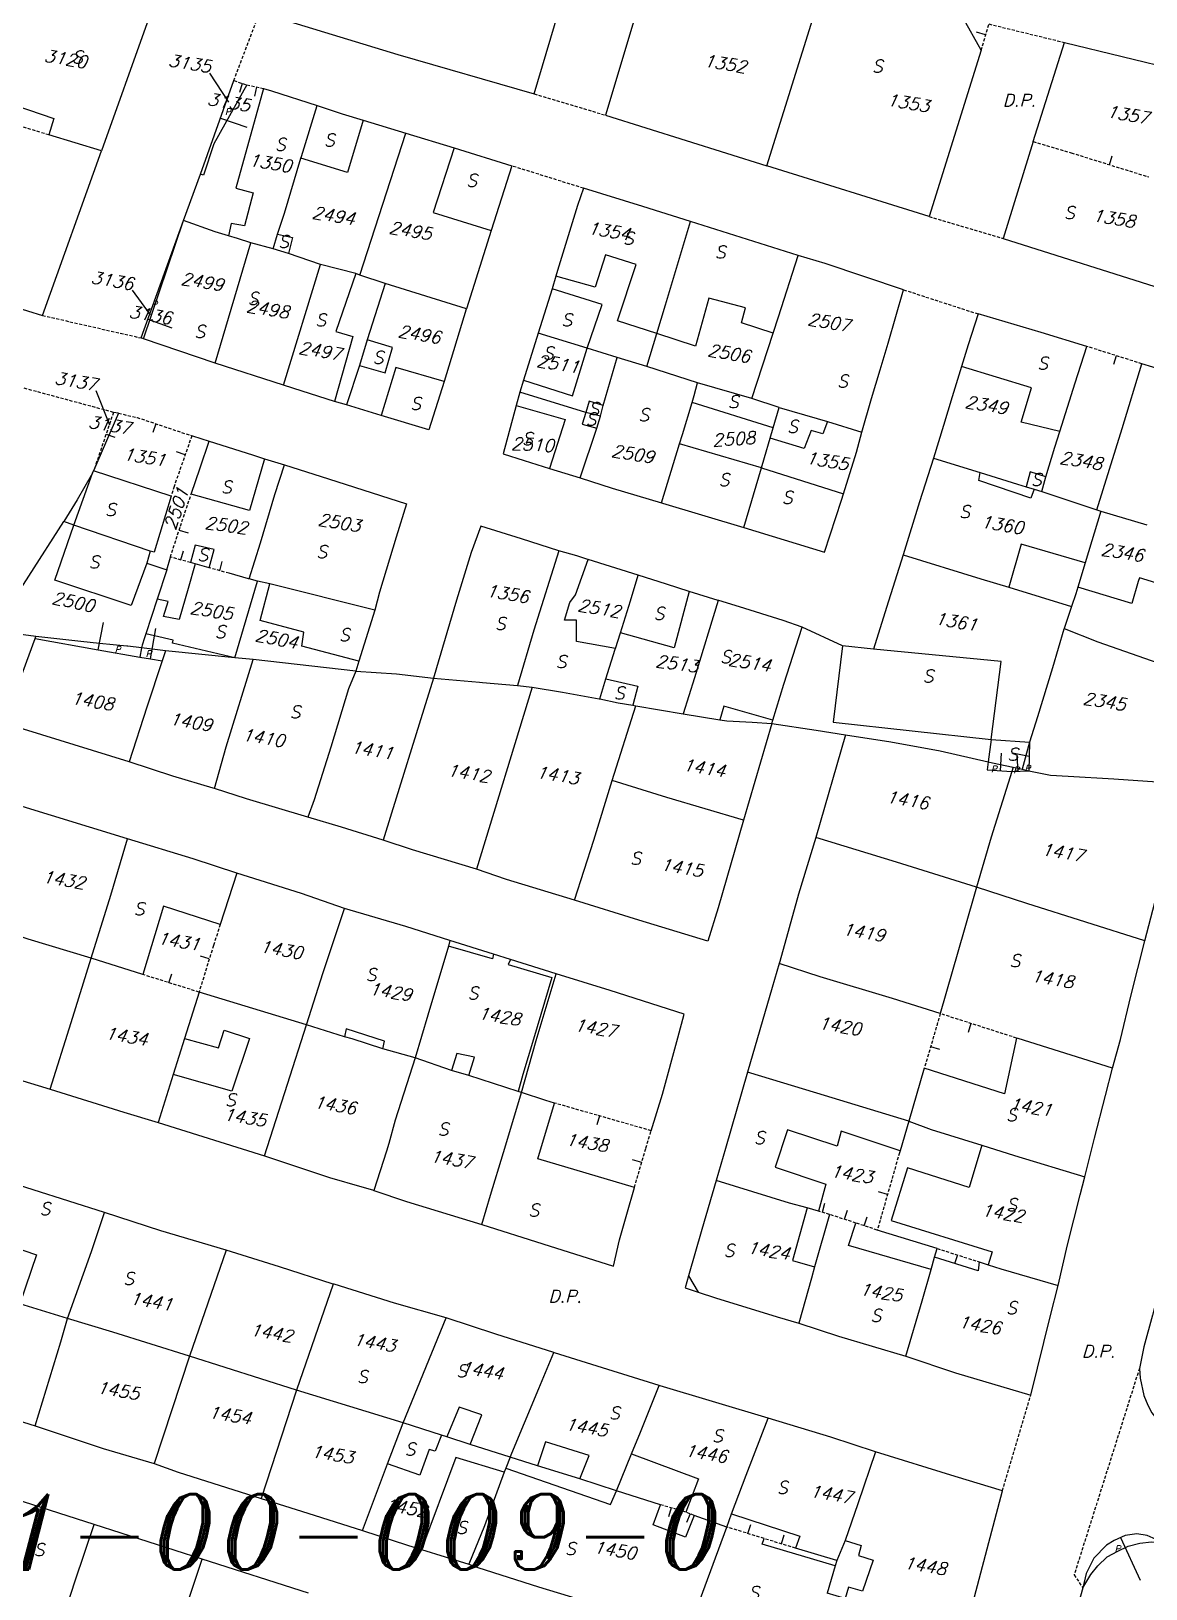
# Model space of a CAD drawing. Extents: x -334462 to -332769, y -29481 to -26664.
# Drawn here: x -333499.9 to -333410.9, y -28392.5 to -28268.2 of the extents above; entities that cross this region are included whole.
import ezdxf
from ezdxf.enums import TextEntityAlignment as Align

# ---------------------------------------------------------------- set-up
doc = ezdxf.new("R2010")
doc.units = 0
doc.header["$MEASUREMENT"] = 0
doc.linetypes.add('HIDDEN', pattern=[0.375, 0.25, -0.125])
for name, color, linetype in [('17', 7, 'CONTINUOUS'), ('18', 7, 'CONTINUOUS'), ('20', 7, 'CONTINUOUS'), ('DP$DIVIDING$LINE', 7, 'CONTINUOUS'), ('ENC$$ST$$A$$TEXT', 7, 'CONTINUOUS'), ('ENCRO$$AREA$TEXT', 7, 'CONTINUOUS'), ('ENCROACHED$WALL', 7, 'CONTINUOUS'), ('MAP$SHEET$BOUND$', 7, 'CONTINUOUS'), ('OUTER$FRAME', 7, 'CONTINUOUS'), ('PARCEL$BOUNDARY', 7, 'CONTINUOUS'), ('PARCEL$NUMBER', 7, 'CONTINUOUS'), ('STRUC$$FOOTPRINT', 7, 'CONTINUOUS')]:
    doc.layers.add(name, color=color, linetype=linetype)
doc.styles.add('ITALICT', font='ITALICT', dxfattribs={"height": 0.2})

msp = doc.modelspace()

# ---------------------------------------------------------------- linework, layer by layer
at = {"layer": '17', "color": 1, "linetype": 'Continuous'}
for p, q in [((-333413.3, -28294.09), (-333413.53, -28294.8)), ((-333485.71, -28342.24), (-333486.42, -28342.02)), ((-333488.93, -28344.15), (-333488.7, -28343.44)), ((-333424.9, -28347.41), (-333425.13, -28348.12)), ((-333428.12, -28349.24), (-333427.4, -28349.45)), ((-333448.83, -28386.08), (-333449.04, -28386.8))]:
    msp.add_line(p, q, dxfattribs=at)
at = {"layer": '18', "color": 1, "linetype": 'Continuous'}
for p, q in [((-333423.73, -28268.46), (-333424.45, -28268.24)), ((-333483.08, -28272.34), (-333483.3, -28273.06)), ((-333481.93, -28272.62), (-333482.09, -28273.36)), ((-333413.85, -28278.84), (-333413.63, -28278.12)), ((-333489.99, -28299.52), (-333490.22, -28300.23)), ((-333493.95, -28300.35), (-333493.24, -28300.59)), ((-333487.64, -28302.01), (-333488.34, -28301.76)), ((-333488.11, -28308.01), (-333487.4, -28308.24)), ((-333487.98, -28310.39), (-333487.78, -28309.67)), ((-333484.88, -28311.25), (-333484.68, -28310.53)), ((-333454.57, -28354.79), (-333454.77, -28355.51)), ((-333451.19, -28358.5), (-333451.91, -28358.29)), ((-333425.98, -28365.89), (-333426.21, -28366.6)), ((-333447.33, -28386.56), (-333447.61, -28387.25)), ((-333442.71, -28388.13), (-333442.48, -28387.42)), ((-333440.03, -28388.95), (-333439.81, -28388.23))]:
    msp.add_line(p, q, dxfattribs=at)
at = {"layer": '18', "color": 2, "linetype": 'Continuous'}
for p, q in [((-333431.57, -28361.07), (-333432.29, -28360.86)), ((-333436.76, -28362.48), (-333436.56, -28361.76)), ((-333435, -28363.04), (-333434.77, -28362.32)), ((-333433.43, -28363.55), (-333433.19, -28362.84))]:
    msp.add_line(p, q, dxfattribs=at)
at = {"layer": 'DP$DIVIDING$LINE', "color": 30, "linetype": 'HIDDEN'}
for p, q in [((-333483.76, -28272.12), (-333481.7, -28266.71)), ((-333423.47, -28267.6), (-333417.44, -28269.07)), ((-333459.78, -28273.18), (-333454.08, -28274.88)), ((-333455.83, -28280.72), (-333461.56, -28278.93)), ((-333428.24, -28282.97), (-333422.33, -28284.72)), ((-333430.28, -28288.82), (-333424.33, -28290.75)), ((-333499.03, -28290.87), (-333491.14, -28292.67)), ((-333493.36, -28298.61), (-333501.04, -28296.54)), ((-333422.39, -28384.73), (-333420.13, -28377.08))]:
    msp.add_line(p, q, dxfattribs=at)
msp.add_lwpolyline([(-333411.45, -28374.94), (-333416.66, -28391.42), (-333415.98, -28392.47)], dxfattribs=at)
at = {"layer": 'ENC$$ST$$A$$TEXT', "color": 1, "linetype": 'Continuous'}
for p, q in [((-333422.54, -28327.23), (-333422.45, -28325.83)), ((-333420.25, -28326.08), (-333421.59, -28325.82)), ((-333421.14, -28327.26), (-333421.2, -28326.06)), ((-333412.96, -28388.46), (-333411.4, -28391.85))]:
    msp.add_line(p, q, dxfattribs=at)
at = {"layer": 'ENCRO$$AREA$TEXT', "color": 5, "linetype": 'Continuous'}
for p, q in [((-333484.82, -28275.11), (-333482.72, -28275.85)), ((-333490.61, -28291.18), (-333488.71, -28291.86)), ((-333494.59, -28317.56), (-333494.15, -28315.4)), ((-333490.4, -28318.29), (-333489.98, -28315.88))]:
    msp.add_line(p, q, dxfattribs=at)
at = {"layer": 'ENCROACHED$WALL', "color": 5, "linetype": 'Continuous'}
msp.add_line((-333491.13, -28317.41), (-333491.25, -28318.15), dxfattribs=at)
for points in [[(-333499.61, -28316.67), (-333494.59, -28317.56), (-333491.25, -28318.15)], [(-333491.25, -28318.15), (-333490.4, -28318.29), (-333489.47, -28318.46)]]:
    msp.add_lwpolyline(points, dxfattribs=at)
at = {"layer": 'OUTER$FRAME', "color": 2, "linetype": 'Continuous'}
for p, q in [((-333484.15, -28273.85), (-333485.66, -28271.52)), ((-333490.41, -28290.83), (-333491.84, -28288.86)), ((-333493.66, -28299.62), (-333494.74, -28296.9))]:
    msp.add_line(p, q, dxfattribs=at)
at = {"layer": 'PARCEL$BOUNDARY', "color": 7, "linetype": 'Continuous'}
for p, q in [((-333459.78, -28273.18), (-333455.8, -28259.83)), ((-333449.97, -28261.22), (-333454.08, -28274.88)), ((-333441.2, -28278.92), (-333436.63, -28264.33)), ((-333490.68, -28267.52), (-333494.32, -28277.73)), ((-333419.94, -28276.98), (-333417.44, -28269.07)), ((-333417.44, -28269.07), (-333404.05, -28272.33)), ((-333424.09, -28269.69), (-333428.24, -28282.97)), ((-333486.4, -28279.59), (-333483.76, -28272.12)), ((-333473.43, -28275.29), (-333470.03, -28276.33)), ((-333454.08, -28274.88), (-333441.2, -28278.92)), ((-333494.32, -28277.73), (-333498.51, -28276.46)), ((-333473.69, -28287.65), (-333470.03, -28276.33)), ((-333470.03, -28276.33), (-333466.16, -28277.48)), ((-333499.03, -28290.87), (-333494.32, -28277.73)), ((-333466.16, -28277.48), (-333461.56, -28278.93)), ((-333419.94, -28276.98), (-333422.33, -28284.72)), ((-333461.56, -28278.93), (-333463.21, -28284.09)), ((-333428.24, -28282.97), (-333441.2, -28278.92)), ((-333487.77, -28283.3), (-333486.4, -28279.59)), ((-333491.14, -28292.67), (-333487.77, -28283.3)), ((-333490.96, -28292.74), (-333487.77, -28283.3)), ((-333463.21, -28284.09), (-333465.18, -28290.34)), ((-333438.7, -28286.09), (-333447.3, -28283.37)), ((-333485.24, -28294.68), (-333482.4, -28285.07)), ((-333480.62, -28285.54), (-333482.4, -28285.07)), ((-333480.62, -28285.54), (-333480.26, -28284.38)), ((-333422.33, -28284.72), (-333409.22, -28288.88)), ((-333479.39, -28285.93), (-333480.62, -28285.54)), ((-333476.82, -28286.79), (-333479.39, -28285.93)), ((-333509.36, -28287.69), (-333499.03, -28290.87)), ((-333479.78, -28296.43), (-333476.82, -28286.79)), ((-333474.02, -28287.53), (-333476.82, -28286.79)), ((-333473.69, -28287.65), (-333474.02, -28287.53)), ((-333471.67, -28288.31), (-333473.69, -28287.65)), ((-333458.04, -28287.73), (-333458.34, -28288.74)), ((-333471.67, -28288.31), (-333473.1, -28292.82)), ((-333465.18, -28290.34), (-333471.67, -28288.31)), ((-333458.34, -28288.74), (-333459.45, -28292.28)), ((-333490.96, -28292.74), (-333491.14, -28292.67)), ((-333485.24, -28294.68), (-333490.96, -28292.74)), ((-333473.1, -28292.82), (-333473.73, -28294.88)), ((-333459.45, -28292.28), (-333460.62, -28296.04)), ((-333455.53, -28293.48), (-333459.45, -28292.28)), ((-333450.79, -28294.95), (-333449.97, -28292.32)), ((-333442.39, -28297.49), (-333440.69, -28292.28)), ((-333453.14, -28294.22), (-333455.53, -28293.48)), ((-333479.78, -28296.43), (-333485.24, -28294.68)), ((-333473.73, -28294.88), (-333474.75, -28298)), ((-333454.26, -28298.07), (-333453.14, -28294.22)), ((-333450.79, -28294.95), (-333453.14, -28294.22)), ((-333446.74, -28296.25), (-333450.79, -28294.95)), ((-333460.62, -28296.04), (-333460.93, -28297.01)), ((-333442.39, -28297.49), (-333446.74, -28296.25)), ((-333474.75, -28298), (-333475.71, -28297.74)), ((-333460.93, -28297.01), (-333461.21, -28298.05)), ((-333455.66, -28298.61), (-333460.93, -28297.01)), ((-333440.21, -28298.21), (-333442.39, -28297.49)), ((-333492.95, -28298.68), (-333494.95, -28303.29)), ((-333492.95, -28298.68), (-333493.36, -28298.61)), ((-333471.99, -28298.85), (-333474.75, -28298)), ((-333454.49, -28298.9), (-333455.66, -28298.61)), ((-333454.78, -28299.87), (-333454.49, -28298.9)), ((-333454.49, -28298.9), (-333454.26, -28298.07)), ((-333440.69, -28299.84), (-333440.21, -28298.21)), ((-333456.1, -28303.85), (-333454.78, -28299.87)), ((-333440.93, -28300.66), (-333440.69, -28299.84)), ((-333436.36, -28299.35), (-333433.62, -28300.19)), ((-333449.6, -28305.83), (-333448.16, -28301.12)), ((-333481.29, -28302.31), (-333479.71, -28302.81)), ((-333427.88, -28302.26), (-333424.16, -28303.41)), ((-333495.03, -28303.47), (-333494.95, -28303.29)), ((-333458.55, -28303.09), (-333456.1, -28303.85)), ((-333443.03, -28307.79), (-333441.63, -28303.03)), ((-333419.25, -28304.93), (-333418.91, -28303.76)), ((-333420.49, -28304.56), (-333419.86, -28304.75)), ((-333419.86, -28304.75), (-333419.25, -28304.93)), ((-333419.25, -28304.93), (-333414.84, -28306.39)), ((-333414.52, -28306.5), (-333415.77, -28310.63)), ((-333414.84, -28306.39), (-333414.52, -28306.5)), ((-333414.52, -28306.5), (-333410.85, -28307.6)), ((-333496.53, -28307.62), (-333497.32, -28307.33)), ((-333490.44, -28309.68), (-333496.53, -28307.62)), ((-333490.44, -28309.68), (-333490.69, -28310.65)), ((-333489.11, -28311.18), (-333488.82, -28310.16)), ((-333490.69, -28310.65), (-333489.11, -28311.18)), ((-333489.11, -28311.18), (-333489.87, -28313.52)), ((-333486.85, -28310.71), (-333487.22, -28310.6)), ((-333485.72, -28311.02), (-333486.85, -28310.71)), ((-333451.46, -28311.62), (-333455.47, -28310.36)), ((-333415.77, -28310.63), (-333416.36, -28312.58)), ((-333483.66, -28318.22), (-333481.86, -28312.08)), ((-333481.86, -28312.08), (-333482.53, -28311.91)), ((-333480.87, -28312.31), (-333481.86, -28312.08)), ((-333472.5, -28314.39), (-333480.87, -28312.31)), ((-333421.88, -28312.57), (-333416.88, -28314.1)), ((-333489.87, -28313.52), (-333490.77, -28316.29)), ((-333445.09, -28313.62), (-333447.4, -28312.91)), ((-333472.5, -28314.39), (-333473.78, -28318.48)), ((-333416.88, -28314.1), (-333417.46, -28315.87)), ((-333499.61, -28316.67), (-333499.56, -28316.51)), ((-333453.29, -28317.46), (-333452.89, -28316.2)), ((-333435.15, -28317.26), (-333438.38, -28315.75)), ((-333489.21, -28317.66), (-333489.47, -28318.46)), ((-333483.66, -28318.22), (-333489.21, -28317.66)), ((-333432.68, -28317.51), (-333435.15, -28317.26)), ((-333482.22, -28318.35), (-333483.66, -28318.22)), ((-333474.01, -28319.28), (-333482.22, -28318.35)), ((-333473.78, -28318.48), (-333474.01, -28319.28)), ((-333454.54, -28321.48), (-333454.04, -28319.88)), ((-333459.92, -28320.55), (-333464.38, -28335.09)), ((-333461.1, -28320.42), (-333459.92, -28320.55)), ((-333453.54, -28328.01), (-333451.65, -28322.03)), ((-333451.89, -28321.99), (-333451.65, -28322.03)), ((-333451.65, -28322.03), (-333447.89, -28322.67)), ((-333447.89, -28322.67), (-333444.94, -28323.15)), ((-333492.1, -28326.52), (-333502.02, -28323.44)), ((-333440.81, -28323.44), (-333443.06, -28331.17)), ((-333440.81, -28323.44), (-333440.73, -28323.18)), ((-333434.91, -28324.36), (-333437.29, -28332.56)), ((-333420.22, -28324.93), (-333420.8, -28327.11)), ((-333421.54, -28326.95), (-333421.65, -28327.29)), ((-333421.54, -28326.95), (-333420.8, -28327.11)), ((-333420.8, -28327.11), (-333420.28, -28327.22)), ((-333483.52, -28335.41), (-333484.84, -28339.5)), ((-333466.5, -28340.79), (-333466.62, -28341.23)), ((-333463.01, -28341.88), (-333466.5, -28340.79)), ((-333491.01, -28343.5), (-333495.14, -28342.2)), ((-333461.67, -28342.3), (-333463.01, -28341.88)), ((-333458.03, -28343.43), (-333461.67, -28342.3)), ((-333486.53, -28344.9), (-333487.7, -28348.61)), ((-333477.95, -28347.51), (-333486.53, -28344.9)), ((-333474.91, -28348.46), (-333477.95, -28347.51)), ((-333487.7, -28348.61), (-333488.6, -28351.47)), ((-333469.27, -28350.16), (-333471.85, -28349.44)), ((-333466.36, -28351.17), (-333469.27, -28350.16)), ((-333464.99, -28351.56), (-333466.36, -28351.17)), ((-333428.63, -28350.98), (-333429.86, -28355.21)), ((-333488.6, -28351.47), (-333489.8, -28355.32)), ((-333461.06, -28352.84), (-333464.99, -28351.56)), ((-333460.79, -28352.92), (-333461.06, -28352.84)), ((-333489.8, -28355.32), (-333481.31, -28357.97)), ((-333429.86, -28355.21), (-333430.56, -28357.56)), ((-333494.07, -28362.49), (-333503.62, -28359.47)), ((-333437.07, -28362.4), (-333437.98, -28362.13)), ((-333436.19, -28362.65), (-333437.38, -28366.83)), ((-333427.61, -28365.37), (-333432.38, -28363.9)), ((-333484.37, -28365.51), (-333487.28, -28373.98)), ((-333428.09, -28367.04), (-333427.81, -28366.06)), ((-333427.81, -28366.06), (-333427.61, -28365.37)), ((-333424.24, -28366.44), (-333423.52, -28366.67)), ((-333475.83, -28368.21), (-333478.76, -28376.67)), ((-333497.02, -28370.96), (-333500.83, -28369.78)), ((-333470.24, -28379.3), (-333466.81, -28370.92)), ((-333487.28, -28373.98), (-333490.12, -28382.54)), ((-333478.76, -28376.67), (-333487.28, -28373.98)), ((-333478.76, -28376.67), (-333481.57, -28385.33)), ((-333470.24, -28379.3), (-333478.76, -28376.67)), ((-333471.47, -28382.56), (-333470.24, -28379.3)), ((-333467.18, -28380.28), (-333470.24, -28379.3)), ((-333466.75, -28380.42), (-333467.18, -28380.28)), ((-333464.89, -28381.02), (-333466.75, -28380.42)), ((-333461.7, -28382.04), (-333464.89, -28381.02)), ((-333461.7, -28382.04), (-333462.04, -28382.92)), ((-333459.51, -28382.72), (-333461.7, -28382.04)), ((-333453.2, -28384.73), (-333451.99, -28381.76)), ((-333473.48, -28387.88), (-333471.47, -28382.56)), ((-333462.04, -28382.92), (-333462.16, -28383.23)), ((-333456.14, -28383.76), (-333459.51, -28382.72)), ((-333494.89, -28387.41), (-333503.45, -28384.67)), ((-333453.2, -28384.73), (-333456.14, -28383.76)), ((-333449.68, -28385.83), (-333453.2, -28384.73)), ((-333444.39, -28387.61), (-333447, -28386.69)), ((-333444.39, -28387.61), (-333444.02, -28386.55)), ((-333486.27, -28390.17), (-333494.89, -28387.41)), ((-333447.5, -28396.04), (-333444.39, -28387.61)), ((-333468.77, -28389.41), (-333464.99, -28390.58)), ((-333435.6, -28390.29), (-333438.9, -28389.3)), ((-333434.95, -28388.68), (-333435.6, -28390.29)), ((-333477.78, -28392.89), (-333486.27, -28390.17)), ((-333435.75, -28390.72), (-333436.38, -28392.9)), ((-333435.6, -28390.29), (-333435.75, -28390.72))]:
    msp.add_line(p, q, dxfattribs=at)
at = {"layer": 'PARCEL$BOUNDARY', "color": 2, "linetype": 'HIDDEN'}
for p, q in [((-333424.09, -28269.69), (-333423.47, -28267.6)), ((-333483.76, -28272.12), (-333482.71, -28272.46)), ((-333482.71, -28272.46), (-333481.38, -28272.74)), ((-333498.51, -28276.46), (-333502.6, -28275.22)), ((-333411.26, -28294.73), (-333415.66, -28293.34)), ((-333493.36, -28298.61), (-333494.95, -28303.29)), ((-333487.22, -28310.6), (-333488.82, -28310.16)), ((-333484.13, -28311.46), (-333485.72, -28311.02)), ((-333486.53, -28344.9), (-333491.01, -28343.5)), ((-333427.35, -28346.62), (-333428.63, -28350.98)), ((-333421.26, -28348.57), (-333427.35, -28346.62)), ((-333450.43, -28355.97), (-333458.14, -28353.76)), ((-333436.19, -28362.65), (-333437.07, -28362.4)), ((-333434.08, -28363.34), (-333436.19, -28362.65)), ((-333432.38, -28363.9), (-333434.08, -28363.34)), ((-333427.61, -28365.37), (-333424.24, -28366.44)), ((-333447, -28386.69), (-333447.66, -28386.42)), ((-333441.42, -28388.53), (-333444.39, -28387.61)), ((-333438.9, -28389.3), (-333441.42, -28388.53))]:
    msp.add_line(p, q, dxfattribs=at)
at = {"layer": 'PARCEL$BOUNDARY', "color": 7, "linetype": 'Continuous'}
for points in [[(-333479.32, -28267.41), (-333470.65, -28270.04), (-333459.78, -28273.18)], [(-333482.71, -28272.46), (-333485.34, -28277.17), (-333486.18, -28279.66), (-333486.4, -28279.59)], [(-333481.38, -28272.74), (-333480.75, -28272.94), (-333477.09, -28274.12)], [(-333478.4, -28278.31), (-333478.36, -28278.18), (-333477.09, -28274.12)], [(-333477.09, -28274.12), (-333475.11, -28274.76), (-333473.43, -28275.29)], [(-333480.26, -28284.38), (-333479.71, -28282.71), (-333478.4, -28278.31)], [(-333455.83, -28280.72), (-333456.31, -28282.08), (-333457.91, -28287.28), (-333458.04, -28287.73)], [(-333447.3, -28283.37), (-333451.1, -28282.16), (-333455.83, -28280.72)], [(-333484.19, -28284.51), (-333485.25, -28284.2), (-333487.77, -28283.3)], [(-333449.97, -28292.32), (-333449.3, -28290.03), (-333447.3, -28283.37)], [(-333482.4, -28285.07), (-333483.45, -28284.73), (-333484.19, -28284.51)], [(-333440.69, -28292.28), (-333440.26, -28290.97), (-333438.7, -28286.09)], [(-333430.28, -28288.82), (-333436.53, -28286.73), (-333438.7, -28286.09)], [(-333433.62, -28300.19), (-333432.84, -28297.5), (-333432.15, -28295.21), (-333431.5, -28293.08), (-333430.28, -28288.82)], [(-333465.18, -28290.34), (-333465.19, -28290.37), (-333466.96, -28296.14)], [(-333424.33, -28290.75), (-333425.13, -28293.22), (-333425.66, -28294.95)], [(-333415.66, -28293.34), (-333419.3, -28292.23), (-333424.33, -28290.75)], [(-333417.81, -28300.13), (-333416.58, -28296.24), (-333415.66, -28293.34)], [(-333425.66, -28294.95), (-333426.39, -28297.37), (-333427.09, -28299.67), (-333427.88, -28302.26)], [(-333407.19, -28296.09), (-333410.39, -28295.01), (-333411.26, -28294.73)], [(-333475.71, -28297.74), (-333478.3, -28296.93), (-333479.78, -28296.43)], [(-333466.96, -28296.14), (-333468.19, -28300.01), (-333471.99, -28298.85)], [(-333447.17, -28297.83), (-333447, -28297.25), (-333446.74, -28296.25)], [(-333448.16, -28301.12), (-333447.94, -28300.39), (-333447.17, -28297.83)], [(-333461.21, -28298.05), (-333462.26, -28301.91), (-333460.58, -28302.46), (-333458.55, -28303.09)], [(-333440.21, -28298.21), (-333437.17, -28299.1), (-333436.36, -28299.35)], [(-333435.09, -28305.12), (-333434.05, -28301.78), (-333433.62, -28300.19)], [(-333418.91, -28303.76), (-333418.21, -28301.39), (-333417.81, -28300.13)], [(-333487.15, -28305.14), (-333486.44, -28303.05), (-333485.72, -28300.92)], [(-333487.1, -28300.48), (-333487.06, -28300.49), (-333485.72, -28300.92)], [(-333485.72, -28300.92), (-333482.27, -28301.99), (-333481.29, -28302.31)], [(-333441.63, -28303.03), (-333441.39, -28302.21), (-333440.93, -28300.66)], [(-333482.53, -28311.91), (-333481.63, -28309.02), (-333480.47, -28305.16), (-333479.71, -28302.81)], [(-333479.71, -28302.81), (-333476.18, -28303.92), (-333469.97, -28305.92), (-333470.78, -28308.57), (-333472.12, -28312.97), (-333472.5, -28314.39)], [(-333427.88, -28302.26), (-333429.02, -28305.74), (-333430.3, -28309.99)], [(-333495.03, -28303.47), (-333496.25, -28305.6), (-333497.32, -28307.33)], [(-333456.1, -28303.85), (-333453.54, -28304.65), (-333449.6, -28305.83)], [(-333424.16, -28303.41), (-333421.18, -28304.35), (-333420.49, -28304.56)], [(-333488.76, -28305.29), (-333490.11, -28309.76), (-333490.44, -28309.68)], [(-333443.03, -28307.79), (-333436.6, -28309.78), (-333435.24, -28305.62), (-333435.09, -28305.12)], [(-333449.6, -28305.83), (-333449.52, -28305.86), (-333443.03, -28307.79)], [(-333499.56, -28316.51), (-333502.94, -28316.05), (-333497.32, -28307.33)], [(-333457.8, -28309.67), (-333460.79, -28308.71), (-333464.03, -28307.69), (-333464.8, -28309.79), (-333465.97, -28313.6), (-333467.08, -28317.38), (-333467.57, -28319.02), (-333467.81, -28319.84)], [(-333457.8, -28309.67), (-333459.8, -28315.99), (-333461.1, -28320.42)], [(-333455.47, -28310.36), (-333455.57, -28310.33), (-333456.37, -28310.07), (-333457.8, -28309.67)], [(-333430.3, -28309.99), (-333431.65, -28314.18), (-333432.68, -28317.51)], [(-333430.3, -28309.99), (-333424.12, -28311.89), (-333421.88, -28312.57)], [(-333482.53, -28311.91), (-333482.57, -28311.89), (-333484.13, -28311.46)], [(-333452.89, -28316.2), (-333452.09, -28313.65), (-333451.46, -28311.62)], [(-333447.4, -28312.91), (-333449.21, -28312.32), (-333451.46, -28311.62)], [(-333416.36, -28312.58), (-333416.52, -28313.1), (-333416.88, -28314.1)], [(-333445.09, -28313.62), (-333446.98, -28319.81), (-333447.89, -28322.67)], [(-333438.38, -28315.75), (-333439.9, -28315.24), (-333443.37, -28314.13), (-333445.02, -28313.64), (-333445.09, -28313.62)], [(-333491.13, -28317.41), (-333492.22, -28317.29), (-333492.29, -28317.28), (-333494.48, -28317.06), (-333495.96, -28316.9), (-333499.56, -28316.51)], [(-333490.77, -28316.29), (-333490.88, -28316.62), (-333491.06, -28317.19), (-333491.13, -28317.41)], [(-333440.73, -28323.18), (-333439.83, -28320.31), (-333438.38, -28315.75)], [(-333417.46, -28315.87), (-333417.48, -28315.93), (-333418.39, -28319), (-333419.6, -28322.93), (-333420.22, -28324.93)], [(-333417.46, -28315.87), (-333414.78, -28316.93), (-333409.46, -28318.8)], [(-333502.02, -28323.44), (-333501.06, -28320.58), (-333499.61, -28316.67)], [(-333489.21, -28317.66), (-333490.27, -28317.51), (-333491.13, -28317.41)], [(-333454.04, -28319.88), (-333453.31, -28317.52), (-333453.29, -28317.46)], [(-333489.47, -28318.46), (-333490.7, -28322.15), (-333492.1, -28326.52)], [(-333485.3, -28328.65), (-333484.35, -28325.32), (-333482.22, -28318.35)], [(-333474.01, -28319.28), (-333474.59, -28320.68), (-333476.01, -28325.35), (-333477.34, -28329.54), (-333477.84, -28330.93)], [(-333474.01, -28319.28), (-333470.76, -28319.5), (-333467.81, -28319.84)], [(-333467.81, -28319.84), (-333468.58, -28322.3), (-333471.17, -28330.61), (-333471.82, -28332.78)], [(-333467.81, -28319.84), (-333464.15, -28320.16), (-333463.9, -28320.18), (-333461.1, -28320.42)], [(-333459.92, -28320.55), (-333457.51, -28320.95), (-333454.58, -28321.47), (-333454.54, -28321.48)], [(-333454.54, -28321.48), (-333453.06, -28321.79), (-333451.89, -28321.99)], [(-333444.94, -28323.15), (-333444.38, -28323.25), (-333442.38, -28323.35), (-333440.81, -28323.44)], [(-333440.81, -28323.44), (-333437.26, -28323.98), (-333434.91, -28324.36)], [(-333434.91, -28324.36), (-333431.31, -28324.91), (-333427.36, -28325.64), (-333423.53, -28326.52)], [(-333485.3, -28328.65), (-333485.41, -28328.61), (-333488.61, -28327.67), (-333492.1, -28326.52)], [(-333421.65, -28327.29), (-333423.28, -28332.53), (-333424.47, -28336.53)], [(-333423.53, -28326.52), (-333423.19, -28326.59), (-333421.54, -28326.95)], [(-333420.28, -28327.22), (-333418.55, -28327.59), (-333417.14, -28327.67), (-333413.49, -28327.87), (-333407.72, -28328.27)], [(-333477.84, -28330.93), (-333482.74, -28329.47), (-333485.3, -28328.65)], [(-333456.55, -28337.57), (-333455, -28332.78), (-333453.54, -28328.01)], [(-333443.06, -28331.17), (-333449.19, -28329.37), (-333453.54, -28328.01)], [(-333411.02, -28340.8), (-333410.21, -28337.74), (-333408.97, -28332.82), (-333408.02, -28329.19), (-333407.72, -28328.27)], [(-333492.23, -28332.67), (-333498.32, -28330.81), (-333504.13, -28329.01)], [(-333471.82, -28332.78), (-333475.16, -28331.74), (-333477.84, -28330.93)], [(-333443.06, -28331.17), (-333445.09, -28338.17), (-333445.91, -28340.84), (-333451.43, -28339.15), (-333456.55, -28337.57)], [(-333495.14, -28342.2), (-333493.56, -28337.16), (-333492.23, -28332.67)], [(-333483.52, -28335.41), (-333487.01, -28334.26), (-333492.23, -28332.67)], [(-333437.29, -28332.56), (-333438.67, -28337.09), (-333440.17, -28342.45), (-333440.21, -28342.61)], [(-333424.47, -28336.53), (-333430.84, -28334.53), (-333437.29, -28332.56)], [(-333464.38, -28335.09), (-333469.49, -28333.54), (-333471.82, -28332.78)], [(-333456.55, -28337.57), (-333461.97, -28335.9), (-333464.38, -28335.09)], [(-333474.91, -28338.22), (-333478.36, -28337.02), (-333483.52, -28335.41)], [(-333424.47, -28336.53), (-333425.44, -28339.95), (-333427.35, -28346.62)], [(-333411.02, -28340.8), (-333420.45, -28337.83), (-333424.47, -28336.53)], [(-333495.14, -28342.2), (-333500.16, -28340.67), (-333507.55, -28338.29)], [(-333477.95, -28347.51), (-333476.61, -28343.34), (-333474.91, -28338.22)], [(-333466.5, -28340.79), (-333470.03, -28339.65), (-333474.91, -28338.22)], [(-333466.62, -28341.23), (-333468.25, -28346.73), (-333469.27, -28350.16)], [(-333413.6, -28350.97), (-333412.96, -28348.69), (-333412.13, -28345.23), (-333411.02, -28340.8)], [(-333498.42, -28352.66), (-333496.75, -28347.33), (-333495.14, -28342.2)], [(-333440.21, -28342.61), (-333440.77, -28344.53), (-333442.73, -28351.28)], [(-333427.35, -28346.62), (-333431.16, -28345.41), (-333436.95, -28343.67), (-333440.21, -28342.61)], [(-333460.79, -28352.92), (-333459.61, -28348.77), (-333458.03, -28343.43)], [(-333450.43, -28355.97), (-333449.54, -28353.04), (-333448.3, -28348.55), (-333447.79, -28346.67), (-333453.7, -28344.78), (-333458.03, -28343.43)], [(-333481.31, -28357.97), (-333479.47, -28352.25), (-333477.95, -28347.51)], [(-333511.34, -28348.69), (-333506.04, -28350.38), (-333500.95, -28351.89), (-333498.42, -28352.66)], [(-333471.85, -28349.44), (-333474.31, -28348.63), (-333474.91, -28348.46)], [(-333413.6, -28350.97), (-333421.13, -28348.61), (-333421.26, -28348.57)], [(-333469.27, -28350.16), (-333470.88, -28355.13), (-333471.38, -28356.99), (-333471.55, -28357.61), (-333472.57, -28360.73)], [(-333442.73, -28351.28), (-333444.51, -28357.39), (-333445.23, -28359.93)], [(-333429.86, -28355.21), (-333437.21, -28352.98), (-333442.73, -28351.28)], [(-333415.81, -28359.64), (-333415.05, -28356.57), (-333414.15, -28353.15), (-333413.6, -28350.97)], [(-333498.42, -28352.66), (-333492.54, -28354.48), (-333489.8, -28355.32)], [(-333463.96, -28363.45), (-333463.25, -28361.11), (-333462.21, -28357.71), (-333461.31, -28354.7), (-333460.79, -28352.92)], [(-333458.14, -28353.76), (-333458.83, -28353.56), (-333460.79, -28352.92)], [(-333429.86, -28355.21), (-333428.07, -28355.88), (-333424.04, -28357.13)], [(-333424.04, -28357.13), (-333421.43, -28357.94), (-333415.81, -28359.64)], [(-333481.31, -28357.97), (-333476.1, -28359.69), (-333473.53, -28360.44), (-333472.67, -28360.69), (-333472.57, -28360.73)], [(-333445.23, -28359.93), (-333446.38, -28363.86), (-333447.46, -28367.55)], [(-333437.98, -28362.13), (-333439.38, -28361.74), (-333445.23, -28359.93)], [(-333417.94, -28368.33), (-333417.19, -28365.08), (-333416.17, -28361.08), (-333415.81, -28359.64)], [(-333472.57, -28360.73), (-333469.97, -28361.61), (-333463.96, -28363.45)], [(-333463.96, -28363.45), (-333459.09, -28365), (-333453.44, -28366.78), (-333452.96, -28364.68), (-333452.38, -28362.64), (-333451.77, -28360.5)], [(-333497.02, -28370.96), (-333495.12, -28365.6), (-333494.07, -28362.49)], [(-333484.37, -28365.51), (-333489.57, -28363.96), (-333494.07, -28362.49)], [(-333475.83, -28368.21), (-333480.11, -28366.84), (-333484.37, -28365.51)], [(-333409.21, -28366.05), (-333410.41, -28370.7), (-333411.09, -28373.23), (-333411.45, -28374.94)], [(-333437.38, -28366.83), (-333437.64, -28367.75), (-333438.65, -28371.34)], [(-333430.11, -28373.96), (-333428.8, -28369.55), (-333428.09, -28367.04)], [(-333423.52, -28366.67), (-333422.52, -28366.99), (-333417.94, -28368.33)], [(-333466.81, -28370.92), (-333470.92, -28369.74), (-333475.74, -28368.23), (-333475.83, -28368.21)], [(-333447.46, -28367.55), (-333447.73, -28368.5), (-333446.69, -28368.85)], [(-333420.13, -28377.08), (-333418.56, -28370.72), (-333417.94, -28368.33)], [(-333446.69, -28368.85), (-333445.3, -28369.31), (-333440.37, -28370.82), (-333438.65, -28371.34)], [(-333499.61, -28379.52), (-333497.55, -28372.82), (-333497.02, -28370.96)], [(-333487.28, -28373.98), (-333493.42, -28372.06), (-333497.02, -28370.96)], [(-333458.21, -28373.67), (-333462.84, -28372.21), (-333466.81, -28370.92)], [(-333438.65, -28371.34), (-333435.48, -28372.38), (-333430.11, -28373.96)], [(-333461.7, -28382.04), (-333459.41, -28376.55), (-333458.21, -28373.67)], [(-333449.8, -28376.3), (-333454.31, -28374.9), (-333458.14, -28373.69), (-333458.21, -28373.67)], [(-333430.11, -28373.96), (-333426.13, -28375.31), (-333420.13, -28377.08)], [(-333411.45, -28374.94), (-333411.38, -28375.73), (-333411.09, -28377.11), (-333410.77, -28377.89), (-333410.46, -28378.49), (-333409.59, -28379.6), (-333408.77, -28380.31), (-333408.15, -28380.68), (-333401.52, -28383.63), (-333398.22, -28385.19)], [(-333509.2, -28376.52), (-333503.45, -28378.34), (-333499.61, -28379.52)], [(-333451.99, -28381.76), (-333451.28, -28380.03), (-333449.8, -28376.3)], [(-333441.08, -28378.93), (-333449.72, -28376.33), (-333449.8, -28376.3)], [(-333499.61, -28379.52), (-333494.19, -28381.33), (-333490.12, -28382.54)], [(-333444.02, -28386.55), (-333442.85, -28383.47), (-333441.08, -28378.93)], [(-333432.51, -28381.61), (-333436.08, -28380.44), (-333441.08, -28378.93)], [(-333432.51, -28381.61), (-333433.93, -28385.76), (-333434.95, -28388.68)], [(-333422.39, -28384.73), (-333426.15, -28383.57), (-333432.51, -28381.61)], [(-333490.12, -28382.54), (-333488.2, -28383.24), (-333481.57, -28385.33)], [(-333462.16, -28383.23), (-333463.75, -28387.52), (-333464.99, -28390.58)], [(-333427.1, -28402.71), (-333426.15, -28399.07), (-333424.75, -28393.68), (-333423.62, -28389.36), (-333422.39, -28384.73)], [(-333481.57, -28385.33), (-333477.83, -28386.51), (-333473.48, -28387.88)], [(-333497.76, -28396), (-333496.41, -28391.91), (-333494.89, -28387.41)], [(-333473.48, -28387.88), (-333469.89, -28389.06), (-333468.77, -28389.41)], [(-333415.98, -28392.47), (-333415.33, -28391.4), (-333414.77, -28390.71), (-333414.02, -28389.98), (-333413.17, -28389.53), (-333412.36, -28389.14), (-333411.42, -28388.9), (-333410.5, -28388.78), (-333409.66, -28388.85), (-333409.4, -28388.92)], [(-333489.1, -28398.79), (-333487.72, -28394.5), (-333486.27, -28390.17)], [(-333464.99, -28390.58), (-333464.28, -28390.85), (-333459.42, -28392.39), (-333454.42, -28393.91), (-333447.5, -28396.04)], [(-333415.98, -28392.47), (-333416.88, -28395.69), (-333418.15, -28400.45), (-333419.39, -28405.33)]]:
    msp.add_lwpolyline(points, dxfattribs=at)
at = {"layer": 'PARCEL$BOUNDARY', "color": 2, "linetype": 'HIDDEN'}
for points in [[(-333419.94, -28276.98), (-333416.89, -28277.89), (-333410.71, -28279.81)], [(-333492.95, -28298.68), (-333491.48, -28299.02), (-333487.1, -28300.48)], [(-333487.1, -28300.48), (-333488.52, -28304.52), (-333488.76, -28305.29)], [(-333488.82, -28310.16), (-333488.01, -28307.69), (-333487.15, -28305.14)], [(-333484.84, -28339.5), (-333485.38, -28341.19), (-333486.53, -28344.9)], [(-333451.77, -28360.5), (-333451.56, -28359.79), (-333450.86, -28357.35), (-333450.43, -28355.97)], [(-333430.56, -28357.56), (-333430.61, -28357.73), (-333432.38, -28363.9)], [(-333447.66, -28386.42), (-333449.46, -28385.9), (-333449.68, -28385.83)]]:
    msp.add_lwpolyline(points, dxfattribs=at)
at = {"layer": 'STRUC$$FOOTPRINT', "color": 1, "linetype": 'Continuous'}
for p, q in [((-333424.09, -28269.69), (-333425.54, -28267.09)), ((-333440.69, -28299.84), (-333447.17, -28297.83)), ((-333441.63, -28303.03), (-333448.16, -28301.12)), ((-333496.53, -28307.62), (-333495.03, -28303.47)), ((-333488.76, -28305.29), (-333494.95, -28303.29)), ((-333441.63, -28303.03), (-333435.09, -28305.12)), ((-333423.3, -28324.74), (-333423.53, -28326.52)), ((-333423.3, -28324.74), (-333420.22, -28324.93)), ((-333420.22, -28324.93), (-333420.28, -28327.22)), ((-333421.65, -28327.29), (-333420.28, -28327.22)), ((-333447.46, -28367.55), (-333446.69, -28368.85))]:
    msp.add_line(p, q, dxfattribs=at)
for points in [[(-333481.38, -28272.74), (-333483.58, -28280.7), (-333482.22, -28281.08), (-333482.89, -28283.72), (-333483.97, -28283.53), (-333484.19, -28284.51)], [(-333502.6, -28275.22), (-333502.16, -28273.76), (-333498.13, -28275.15), (-333498.51, -28276.46)], [(-333473.43, -28275.29), (-333474.68, -28279.46), (-333478.4, -28278.31)], [(-333466.16, -28277.48), (-333467.85, -28282.66), (-333463.21, -28284.09)], [(-333480.26, -28284.38), (-333479.08, -28284.64), (-333479.39, -28285.93)], [(-333449.97, -28292.32), (-333453.12, -28291.31), (-333451.64, -28286.8), (-333454.08, -28286.04), (-333454.91, -28288.61), (-333458.04, -28287.73)], [(-333474.02, -28287.53), (-333475.61, -28292.16), (-333474.24, -28292.55), (-333475.71, -28297.74)], [(-333455.53, -28293.48), (-333454.34, -28290), (-333458.34, -28288.74)], [(-333440.69, -28292.28), (-333443.23, -28291.45), (-333442.9, -28290.27), (-333445.83, -28289.48), (-333446.89, -28293.33), (-333449.97, -28292.32)], [(-333473.73, -28294.88), (-333471.68, -28295.46), (-333471.09, -28293.43), (-333473.1, -28292.82)], [(-333460.62, -28296.04), (-333456.71, -28297.28), (-333455.53, -28293.48)], [(-333466.96, -28296.14), (-333470.82, -28295.03), (-333471.99, -28298.85)], [(-333417.81, -28300.13), (-333420.9, -28299.4), (-333420.07, -28296.66), (-333425.66, -28294.95)], [(-333414.84, -28306.39), (-333412.83, -28299.9), (-333411.26, -28294.73)], [(-333454.26, -28298.07), (-333455.39, -28297.72), (-333455.66, -28298.61)], [(-333461.21, -28298.05), (-333457.29, -28299.19), (-333458.55, -28303.09)], [(-333455.66, -28298.61), (-333455.95, -28299.56), (-333454.78, -28299.87)], [(-333436.36, -28299.35), (-333436.73, -28300.32), (-333437.65, -28300.06), (-333438.21, -28301.49), (-333440.93, -28300.66)], [(-333481.29, -28302.31), (-333482.49, -28306.45), (-333487.15, -28305.14)], [(-333419.86, -28304.75), (-333420.11, -28305.45), (-333424.26, -28304.05), (-333424.16, -28303.41)], [(-333418.91, -28303.76), (-333420.18, -28303.36), (-333420.49, -28304.56)], [(-333490.69, -28310.65), (-333491.96, -28314.04), (-333498.05, -28312.01), (-333496.53, -28307.62)], [(-333485.72, -28311.02), (-333485.33, -28309.55), (-333486.83, -28309.22), (-333487.22, -28310.6)], [(-333415.77, -28310.63), (-333420.88, -28309.13), (-333421.88, -28312.57)], [(-333486.85, -28310.71), (-333487.4, -28312.66), (-333488.11, -28315.15), (-333489.36, -28314.9), (-333488.99, -28313.71), (-333489.87, -28313.52)], [(-333453.29, -28317.46), (-333456.39, -28316.9), (-333456.39, -28315.21), (-333457.34, -28315.21), (-333456.93, -28313.79), (-333456.47, -28313.17), (-333455.47, -28310.36)], [(-333473.78, -28318.48), (-333478.31, -28317.28), (-333478.16, -28316.15), (-333481.65, -28315.23), (-333480.87, -28312.31)], [(-333409.46, -28318.8), (-333407.73, -28312.97), (-333411.45, -28311.83), (-333411.55, -28312.11), (-333412.07, -28313.87), (-333416.36, -28312.58)], [(-333447.4, -28312.91), (-333448.6, -28317.4), (-333452.89, -28316.2)], [(-333483.66, -28318.22), (-333488.64, -28317.04), (-333488.59, -28316.79), (-333490.08, -28316.45), (-333490.77, -28316.29)], [(-333435.15, -28317.26), (-333435.9, -28323.34), (-333423.3, -28324.74)], [(-333423.3, -28324.74), (-333422.5, -28318.5), (-333432.68, -28317.51)], [(-333454.04, -28319.88), (-333451.5, -28320.48), (-333451.89, -28321.99)], [(-333440.73, -28323.18), (-333444.62, -28322.07), (-333444.94, -28323.15)], [(-333423.53, -28326.52), (-333423.6, -28327.16), (-333421.65, -28327.29)], [(-333484.84, -28339.5), (-333489.36, -28338.04), (-333491.01, -28343.5)], [(-333463.01, -28341.88), (-333463.1, -28342.25), (-333466.62, -28341.23)], [(-333461.67, -28342.3), (-333461.84, -28342.69), (-333458.36, -28343.73), (-333459.82, -28348.66), (-333460.68, -28351.49), (-333461.06, -28352.84)], [(-333487.7, -28348.61), (-333484.97, -28349.36), (-333484.51, -28347.95), (-333482.51, -28348.6), (-333483.9, -28352.81), (-333488.6, -28351.47)], [(-333471.85, -28349.44), (-333471.72, -28348.81), (-333474.79, -28347.84), (-333474.91, -28348.46)], [(-333421.26, -28348.57), (-333422.21, -28353.03), (-333428.63, -28350.98)], [(-333464.99, -28351.56), (-333464.55, -28350.1), (-333465.95, -28349.79), (-333466.36, -28351.17)], [(-333451.77, -28360.5), (-333459.47, -28358.21), (-333458.14, -28353.76)], [(-333430.56, -28357.56), (-333435.26, -28356.01), (-333435.57, -28357.19), (-333439.56, -28355.9), (-333440.52, -28358.88), (-333436.48, -28360.24), (-333437.07, -28362.4)], [(-333424.04, -28357.13), (-333425.04, -28360.51), (-333429.98, -28358.94), (-333431.26, -28363.14), (-333423.22, -28365.65), (-333423.52, -28366.67)], [(-333437.98, -28362.13), (-333439.16, -28366.33), (-333437.38, -28366.83)], [(-333428.09, -28367.04), (-333434.68, -28365.12), (-333434.08, -28363.34)], [(-333503.77, -28368.86), (-333502.38, -28364.88), (-333499.5, -28365.89), (-333500.83, -28369.78)], [(-333424.24, -28366.44), (-333424.33, -28367.16), (-333427.81, -28366.06)], [(-333464.89, -28381.02), (-333463.94, -28378.65), (-333465.77, -28378.05), (-333466.75, -28380.42)], [(-333467.18, -28380.28), (-333467.67, -28381.55), (-333468.16, -28381.41), (-333468.89, -28383.47), (-333471.47, -28382.56)], [(-333456.14, -28383.76), (-333455.39, -28381.89), (-333458.86, -28380.81), (-333459.51, -28382.72)], [(-333462.16, -28383.23), (-333466.03, -28382.06), (-333468.77, -28389.41)], [(-333451.99, -28381.76), (-333446.64, -28383.76), (-333447.66, -28386.42)], [(-333462.04, -28382.92), (-333453.69, -28385.81), (-333453.2, -28384.73)], [(-333447, -28386.69), (-333447.68, -28388.41), (-333450.28, -28387.43), (-333449.68, -28385.83)], [(-333444.02, -28386.55), (-333438.56, -28388.33), (-333438.9, -28389.3)], [(-333435.75, -28390.72), (-333441.57, -28388.97), (-333441.42, -28388.53)], [(-333409.4, -28388.92), (-333410.82, -28388.3), (-333411.67, -28388.15), (-333412.6, -28388.3), (-333413.46, -28388.69), (-333414.09, -28389.07), (-333415.09, -28390.1), (-333415.65, -28391.21), (-333415.71, -28391.32), (-333415.98, -28392.47)], [(-333434.95, -28388.68), (-333433.67, -28389.08), (-333433.88, -28389.88), (-333432.71, -28390.27), (-333433.55, -28392.73), (-333434.69, -28392.42), (-333434.94, -28393.31), (-333436.38, -28392.9)]]:
    msp.add_lwpolyline(points, dxfattribs=at)

# ---------------------------------------------------------------- texts
at = {"layer": '20', "color": 2, "linetype": 'Continuous', "style": 'ITALICT'}
for s, p in [('3135', (-333485.66, -28271.52)), ('3136', (-333491.84, -28288.86)), ('3137', (-333494.74, -28296.9))]:
    msp.add_text(s, height=1, rotation=350.6643, dxfattribs=at).set_placement(p, align=Align.RIGHT)
at = {"layer": 'DP$DIVIDING$LINE', "color": 2, "linetype": 'Continuous', "style": 'ITALICT'}
for p in [(-333421.05, -28273.69), (-333457.31, -28369.19), (-333414.72, -28373.58)]:
    msp.add_text('D.P.', height=1, dxfattribs=at).set_placement(p, align=Align.MIDDLE)
at = {"layer": 'ENC$$ST$$A$$TEXT', "color": 1, "linetype": 'Continuous', "style": 'ITALICT'}
for p in [(-333423.06, -28327.08), (-333421.28, -28327.16), (-333420.38, -28327.02), (-333413.19, -28389.34)]:
    msp.add_text('P', height=0.5, dxfattribs=at).set_placement(p, align=Align.MIDDLE)
at = {"layer": 'ENCRO$$AREA$TEXT', "color": 5, "linetype": 'Continuous', "style": 'ITALICT'}
for p in [(-333484.23, -28274.61), (-333490.1, -28289.97), (-333493.02, -28317.53), (-333490.55, -28317.87)]:
    msp.add_text('P', height=0.5, dxfattribs=at).set_placement(p, align=Align.MIDDLE)
at = {"layer": 'MAP$SHEET$BOUND$', "color": 6, "linetype": 'Continuous', "style": 'ITALICT'}
msp.add_text('232001-00-009-0', height=6, dxfattribs=at).set_placement((-333487, -28388), align=Align.MIDDLE)
at = {"layer": 'PARCEL$NUMBER', "color": 7, "linetype": 'Continuous', "style": 'ITALICT'}
for s, p in [('3120', (-333497.18, -28270.38)), ('1352', (-333444.52, -28270.77)), ('1353', (-333429.91, -28273.9)), ('1357', (-333412.36, -28274.84)), ('1350', (-333480.84, -28278.7)), ('2494', (-333475.79, -28282.9)), ('1358', (-333413.48, -28283.12)), ('2495', (-333469.65, -28284.1)), ('1354', (-333453.79, -28284.14)), ('2499', (-333486.27, -28288.18)), ('2498', (-333481.03, -28290.37)), ('2507', (-333436.23, -28291.42)), ('2496', (-333468.93, -28292.38)), ('2511', (-333457.87, -28294.74)), ('2506', (-333444.21, -28293.89)), ('2349', (-333423.66, -28298.02)), ('1351', (-333490.88, -28302.18)), ('2509', (-333451.89, -28301.93)), ('1355', (-333436.38, -28302.49)), ('2348', (-333416.1, -28302.47)), ('2503', (-333475.33, -28307.41)), ('1360', (-333422.4, -28307.58)), ('2346', (-333412.81, -28309.79)), ('1356', (-333461.89, -28313.09)), ('2505', (-333485.53, -28314.45)), ('2512', (-333454.58, -28314.26)), ('1361', (-333426.08, -28315.32)), ('2514', (-333442.57, -28318.59)), ('1408', (-333495.03, -28321.66)), ('2345', (-333414.24, -28321.69)), ('1409', (-333487.18, -28323.33)), ('1410', (-333481.39, -28324.59)), ('1411', (-333472.71, -28325.58)), ('1414', (-333446.2, -28327)), ('1412', (-333465, -28327.42)), ('1413', (-333457.9, -28327.58)), ('1416', (-333429.96, -28329.56)), ('1417', (-333417.57, -28333.75)), ('1415', (-333447.99, -28334.96)), ('1432', (-333497.33, -28335.93)), ('1419', (-333433.46, -28340.12)), ('1431', (-333488.15, -28340.84)), ('1430', (-333479.96, -28341.51)), ('1418', (-333418.39, -28343.85)), ('1429', (-333471.24, -28344.87)), ('1428', (-333462.54, -28346.83)), ('1427', (-333454.86, -28347.77)), ('1420', (-333435.36, -28347.61)), ('1434', (-333492.32, -28348.43)), ('1436', (-333475.67, -28353.92)), ('1421', (-333420.12, -28354.08)), ('1435', (-333482.87, -28354.9)), ('1438', (-333455.56, -28356.92)), ('1437', (-333466.37, -28358.24)), ('1423', (-333434.42, -28359.43)), ('1422', (-333422.35, -28362.54)), ('1424', (-333441.06, -28365.54)), ('1425', (-333432.08, -28368.87)), ('1441', (-333490.34, -28369.6)), ('1426', (-333424.19, -28371.48)), ('1442', (-333480.74, -28372.11)), ('1443', (-333472.52, -28372.89)), ('1444', (-333463.93, -28375.11)), ('1455', (-333492.99, -28376.71)), ('1454', (-333484.06, -28378.68)), ('1445', (-333455.6, -28379.65)), ('1453', (-333475.88, -28381.81)), ('1446', (-333446.05, -28381.74)), ('1447', (-333436.05, -28384.99)), ('1452', (-333470, -28386.08)), ('1450', (-333453.32, -28389.46)), ('1448', (-333428.55, -28390.71))]:
    msp.add_text(s, height=1, rotation=350.6643, dxfattribs=at).set_placement(p, align=Align.MIDDLE)
at = {"layer": 'PARCEL$NUMBER', "color": 2, "linetype": 'Continuous', "style": 'ITALICT'}
for s, p in [('3135', (-333484.15, -28273.85)), ('3136', (-333490.41, -28290.83)), ('3137', (-333493.66, -28299.62))]:
    msp.add_text(s, height=1, rotation=350.6643, dxfattribs=at).set_placement(p, align=Align.MIDDLE)
at = {"layer": 'PARCEL$NUMBER', "color": 1, "linetype": 'Continuous', "style": 'ITALICT'}
for s, rotation, p in [('2497', 350.5378, (-333476.85, -28293.7)), ('2508', 3.3562, (-333443.84, -28300.73)), ('2510', 356.8296, (-333459.89, -28301.18)), ('2501', 71.3039, (-333488.34, -28306.29)), ('2502', 352.3603, (-333484.36, -28307.62)), ('2500', 347.834, (-333496.57, -28313.74)), ('2504', 348.9814, (-333480.34, -28316.69)), ('2513', 352.1191, (-333448.37, -28318.68))]:
    msp.add_text(s, height=1, rotation=rotation, dxfattribs=at).set_placement(p, align=Align.MIDDLE)
at = {"layer": 'STRUC$$FOOTPRINT', "color": 1, "linetype": 'Continuous', "style": 'ITALICT'}
for p in [(-333496.23, -28270.25), (-333432.37, -28270.97), (-333476.13, -28276.87), (-333480.04, -28277.22), (-333464.76, -28280.09), (-333417.05, -28282.67), (-333479.78, -28284.98), (-333452.25, -28284.71), (-333444.92, -28285.81), (-333482.22, -28289.52), (-333476.82, -28291.24), (-333457.17, -28291.23), (-333486.47, -28292.16), (-333472.23, -28294.23), (-333458.65, -28293.88), (-333419.18, -28294.69), (-333435.15, -28296.12), (-333469.24, -28297.91), (-333455.01, -28298.32), (-333443.88, -28297.76), (-333455.24, -28299.16), (-333451.02, -28298.81), (-333460.31, -28300.72), (-333439.14, -28299.74), (-333444.62, -28303.99), (-333419.68, -28303.98), (-333484.35, -28304.57), (-333439.57, -28305.4), (-333493.6, -28306.38), (-333425.41, -28306.54), (-333494.91, -28310.56), (-333486.23, -28309.98), (-333476.73, -28309.74), (-333462.48, -28315.48), (-333449.81, -28314.67), (-333484.84, -28316.13), (-333474.93, -28316.38), (-333444.49, -28318.13), (-333457.62, -28318.52), (-333428.32, -28319.67), (-333452.98, -28321.02), (-333478.86, -28322.53), (-333421.56, -28325.92), (-333451.68, -28334.22), (-333491.31, -28338.26), (-333421.39, -28342.39), (-333472.8, -28343.51), (-333464.66, -28344.98), (-333484.02, -28353.51), (-333421.66, -28354.7), (-333467.04, -28355.85), (-333441.79, -28356.53), (-333498.83, -28362.2), (-333459.8, -28362.31), (-333421.65, -28361.88), (-333444.22, -28365.53), (-333492.15, -28367.78), (-333421.66, -28370.11), (-333432.49, -28370.72), (-333465.57, -28375.15), (-333473.49, -28375.61), (-333453.37, -28378.51), (-333445.14, -28380.34), (-333469.68, -28381.4), (-333439.96, -28384.46), (-333465.57, -28387.66), (-333499.31, -28389.42), (-333456.88, -28389.34), (-333442.24, -28392.85)]:
    msp.add_text('S', height=1, dxfattribs=at).set_placement(p, align=Align.MIDDLE)

doc.saveas('drawing.dxf')
